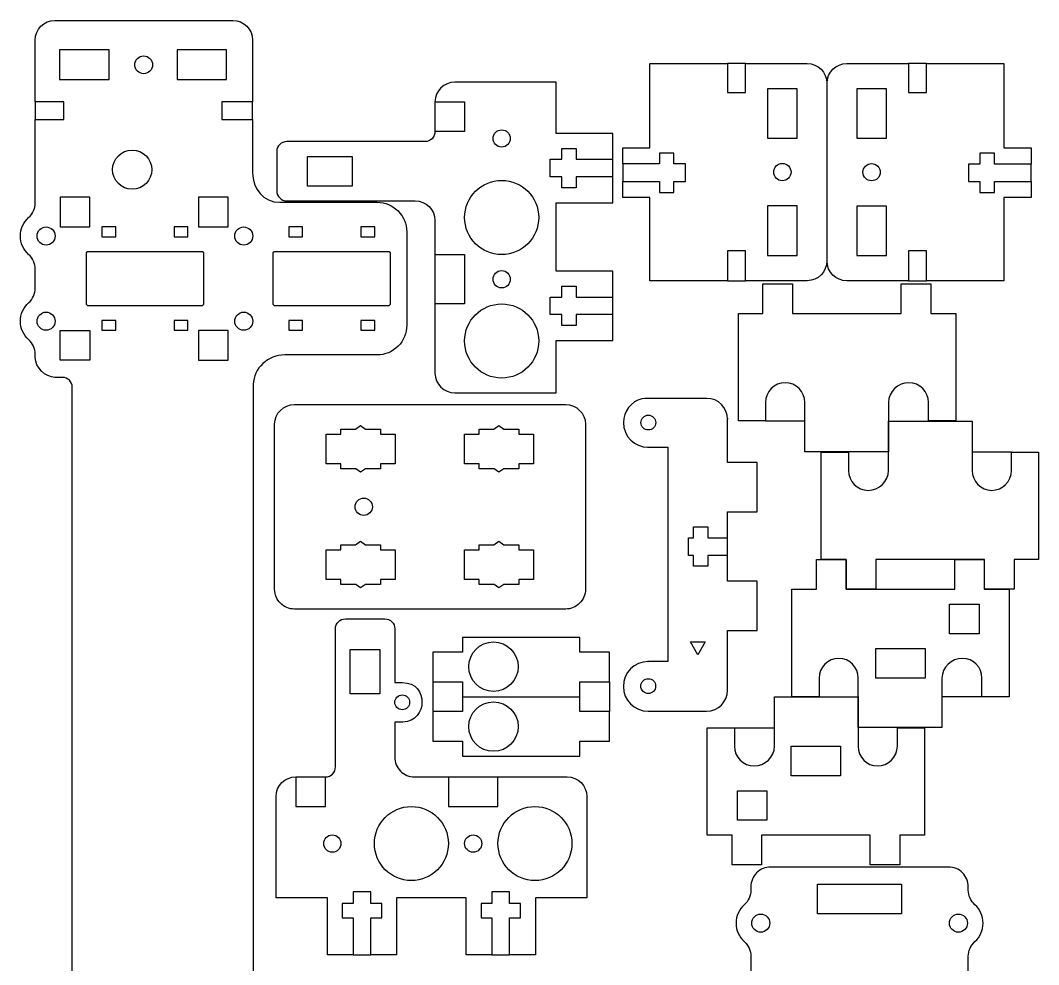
# Model space of a CAD drawing. Extents: x -208 to 424, y -67 to 313.
# Drawn here: x -208.4 to -2.4, y 111.2 to 302.4 of the extents above; entities that cross this region are included whole.
import ezdxf

# ---------------------------------------------------------------- set-up
doc = ezdxf.new("R2010")
doc.units = 0
doc.header["$MEASUREMENT"] = 0

msp = doc.modelspace()

# ---------------------------------------------------------------- linework, layer by layer
at = {"color": 7}
for p, q in [((-61.72, 293.65), (-65.32, 293.65)), ((-25.09, 293.64), (-28.69, 293.64)), ((-205.43, 285.88), (-205.43, 282.29)), ((-161.44, 282.29), (-161.44, 285.88)), ((-124.53, 285.86), (-124.53, 279.87)), ((-88.53, 270.68), (-88.53, 274.24)), ((-86.52, 273.3), (-86.52, 269.74)), ((-3.88, 269.73), (-3.88, 273.28)), ((-124.53, 254.96), (-124.53, 244.96)), ((-65.32, 249.66), (-61.72, 249.66)), ((-28.69, 249.64), (-25.09, 249.64)), ((-88.53, 242.81), (-88.53, 246.36)), ((-152.98, 224.59), (-98.08, 224.59)), ((-156.98, 187.18), (-156.98, 220.59)), ((-94.08, 220.59), (-94.08, 187.18)), ((-57.64, 221.27), (-49.7, 221.27)), ((-7.87, 214.97), (-15.8, 214.97)), ((-65.32, 194.06), (-65.32, 197.62)), ((-124.98, 168.43), (-124.98, 162.43)), ((-89.19, 168.43), (-89.19, 162.43)), ((-13.83, 165.44), (-21.93, 165.44)), ((-63.93, 159.16), (-55.83, 159.16)), ((-152.71, 149.21), (-146.71, 149.21)), ((-121.8, 149.21), (-111.8, 149.21)), ((-141.08, 113.21), (-137.52, 113.21)), ((-112.99, 113.21), (-109.44, 113.21))]:
    msp.add_line(p, q, dxfattribs=at)
at = {"color": 1}
for p, q in [((-146.57, 212.59), (-146.57, 218.59)), ((-146.57, 218.59), (-143.57, 218.59)), ((-143.57, 219.59), (-140.6, 219.59)), ((-143.57, 218.59), (-143.57, 219.59)), ((-140.6, 219.59), (-139.57, 220.34)), ((-139.57, 220.34), (-138.57, 219.59)), ((-138.57, 219.59), (-135.57, 219.59)), ((-135.57, 219.59), (-135.57, 218.59)), ((-135.57, 218.59), (-132.57, 218.59)), ((-132.57, 218.59), (-132.57, 212.59)), ((-118.57, 212.59), (-118.57, 218.59)), ((-118.57, 218.59), (-115.57, 218.59)), ((-115.57, 219.59), (-112.6, 219.59)), ((-115.57, 218.59), (-115.57, 219.59)), ((-112.6, 219.59), (-111.58, 220.34)), ((-111.58, 220.34), (-110.58, 219.59)), ((-110.58, 219.59), (-107.58, 219.59)), ((-107.58, 219.59), (-107.58, 218.59)), ((-107.58, 218.59), (-104.58, 218.59)), ((-104.58, 218.59), (-104.58, 212.59)), ((-143.57, 212.59), (-146.57, 212.59)), ((-143.57, 211.59), (-143.57, 212.59)), ((-132.57, 212.59), (-135.57, 212.59)), ((-135.57, 212.59), (-135.57, 211.59)), ((-115.57, 212.59), (-118.57, 212.59)), ((-115.57, 211.59), (-115.57, 212.59)), ((-104.58, 212.59), (-107.58, 212.59)), ((-107.58, 212.59), (-107.58, 211.59)), ((-140.57, 211.59), (-143.57, 211.59)), ((-139.57, 210.89), (-140.57, 211.59)), ((-138.57, 211.59), (-139.57, 210.89)), ((-135.57, 211.59), (-138.57, 211.59)), ((-112.57, 211.59), (-115.57, 211.59)), ((-111.58, 210.89), (-112.57, 211.59)), ((-110.58, 211.59), (-111.58, 210.89)), ((-107.58, 211.59), (-110.58, 211.59)), ((-143.57, 195.19), (-143.57, 196.19)), ((-143.57, 196.19), (-140.6, 196.19)), ((-140.6, 196.19), (-139.57, 196.94)), ((-139.57, 196.94), (-138.57, 196.19)), ((-138.57, 196.19), (-135.57, 196.19)), ((-135.57, 196.19), (-135.57, 195.19)), ((-115.57, 195.19), (-115.57, 196.19)), ((-115.57, 196.19), (-112.6, 196.19)), ((-112.6, 196.19), (-111.58, 196.94)), ((-111.58, 196.94), (-110.58, 196.19)), ((-110.58, 196.19), (-107.58, 196.19)), ((-107.58, 196.19), (-107.58, 195.19)), ((-146.57, 189.18), (-146.57, 195.19)), ((-146.57, 195.19), (-143.57, 195.19)), ((-135.57, 195.19), (-132.57, 195.19)), ((-132.57, 195.19), (-132.57, 189.18)), ((-118.57, 189.18), (-118.57, 195.19)), ((-118.57, 195.19), (-115.57, 195.19)), ((-107.58, 195.19), (-104.58, 195.19)), ((-104.58, 195.19), (-104.58, 189.18)), ((-143.57, 189.18), (-146.57, 189.18)), ((-143.57, 188.18), (-143.57, 189.18)), ((-140.57, 188.18), (-143.57, 188.18)), ((-139.57, 187.48), (-140.57, 188.18)), ((-138.57, 188.18), (-139.57, 187.48)), ((-135.57, 188.18), (-138.57, 188.18)), ((-132.57, 189.18), (-135.57, 189.18)), ((-135.57, 189.18), (-135.57, 188.18)), ((-115.57, 189.18), (-118.57, 189.18)), ((-115.57, 188.18), (-115.57, 189.18)), ((-112.57, 188.18), (-115.57, 188.18)), ((-111.58, 187.48), (-112.57, 188.18)), ((-110.58, 188.18), (-111.58, 187.48)), ((-107.58, 188.18), (-110.58, 188.18)), ((-104.58, 189.18), (-107.58, 189.18)), ((-107.58, 189.18), (-107.58, 188.18))]:
    msp.add_line(p, q, dxfattribs=at)
for points in [[(-200.48, 296.38), (-200.48, 290.38), (-190.48, 290.38), (-190.48, 296.38), (-200.48, 296.38)], [(-176.73, 296.38), (-176.73, 290.38), (-166.73, 290.38), (-166.73, 296.38), (-176.73, 296.38)], [(-51.23, 288.53), (-57.23, 288.53), (-57.23, 278.53), (-51.23, 278.53), (-51.23, 288.53)], [(-39.18, 288.52), (-39.18, 278.52), (-33.18, 278.52), (-33.18, 288.52), (-39.18, 288.52)], [(-150.32, 274.83), (-141.31, 274.83), (-141.31, 268.83), (-150.32, 268.83), (-150.32, 274.83)], [(-194.4, 260.59), (-194.4, 266.59), (-200.39, 266.59), (-200.39, 260.59), (-194.4, 260.59)], [(-166.4, 260.59), (-166.4, 266.59), (-172.4, 266.59), (-172.4, 260.59), (-166.4, 260.59)], [(-51.23, 264.8), (-57.23, 264.8), (-57.23, 254.8), (-51.23, 254.8), (-51.23, 264.8)], [(-39.18, 264.78), (-39.18, 254.78), (-33.18, 254.78), (-33.18, 264.78), (-39.18, 264.78)], [(-189.14, 258.54), (-189.14, 260.54), (-191.93, 260.54), (-191.93, 258.54), (-189.14, 258.54)], [(-174.53, 258.54), (-174.53, 260.54), (-177.32, 260.54), (-177.32, 258.54), (-174.53, 258.54)], [(-151.34, 258.54), (-151.34, 260.54), (-154.13, 260.54), (-154.13, 258.54), (-151.34, 258.54)], [(-136.73, 258.54), (-136.73, 260.54), (-139.52, 260.54), (-139.52, 258.54), (-136.73, 258.54)], [(-171.58, 244.64), (-171.33, 244.89), (-171.33, 255.29), (-171.58, 255.54), (-194.88, 255.54), (-195.13, 255.29), (-195.13, 244.89), (-194.88, 244.64), (-171.58, 244.64)], [(-133.53, 244.89), (-133.53, 255.29), (-133.78, 255.54), (-157.08, 255.54), (-157.33, 255.29), (-157.33, 244.89), (-157.08, 244.64), (-133.78, 244.64), (-133.53, 244.89)], [(-189.14, 239.64), (-189.14, 241.64), (-191.93, 241.64), (-191.93, 239.64), (-189.14, 239.64)], [(-174.53, 239.64), (-174.53, 241.64), (-177.32, 241.64), (-177.32, 239.64), (-174.53, 239.64)], [(-151.34, 239.64), (-151.34, 241.64), (-154.13, 241.64), (-154.13, 239.64), (-151.34, 239.64)], [(-136.73, 239.64), (-136.73, 241.64), (-139.52, 241.64), (-139.52, 239.64), (-136.73, 239.64)], [(-194.4, 233.59), (-200.39, 233.59), (-200.39, 239.59), (-194.4, 239.59), (-194.4, 233.59)], [(-166.41, 233.59), (-166.41, 239.59), (-172.41, 239.59), (-172.41, 233.59), (-166.41, 233.59)], [(-14.42, 184.19), (-14.42, 178.19), (-20.42, 178.19), (-20.42, 184.19), (-14.42, 184.19)], [(-69.84, 176.52), (-71.34, 173.92), (-72.84, 176.52), (-69.84, 176.52)], [(-25.3, 175.19), (-25.3, 169.19), (-35.3, 169.19), (-35.3, 175.19), (-25.3, 175.19)], [(-141.67, 174.99), (-135.67, 174.99), (-135.67, 165.99), (-141.67, 165.99), (-141.67, 174.99)], [(-52.46, 149.41), (-52.46, 155.41), (-42.46, 155.41), (-42.46, 149.41), (-52.46, 149.41)], [(-63.34, 140.41), (-63.34, 146.41), (-57.34, 146.41), (-57.34, 140.41), (-63.34, 140.41)], [(-47.1, 127.46), (-30.1, 127.46), (-30.1, 121.46), (-47.1, 121.46), (-47.1, 127.46)]]:
    msp.add_lwpolyline(points, dxfattribs=at)
at = {"color": 7}
for points in [[(-124.98, 168.43), (-118.98, 168.43), (-118.98, 165.43), (-95.19, 165.43), (-95.19, 168.43), (-89.19, 168.43), (-89.19, 174.43), (-95.19, 174.43), (-95.19, 177.43), (-118.98, 177.43), (-118.98, 174.43), (-124.98, 174.43), (-124.98, 168.43)], [(-118.98, 165.43), (-118.98, 162.43), (-124.98, 162.43), (-124.98, 156.43)], [(-124.98, 156.43), (-118.98, 156.43), (-118.98, 153.43), (-95.19, 153.43), (-95.19, 156.43), (-89.19, 156.43), (-89.19, 162.43), (-95.19, 162.43), (-95.19, 165.43)]]:
    msp.add_lwpolyline(points, dxfattribs=at)
at = {"color": 1}
for centre, radius in [((-183.48, 293.38), 1.8), ((-111.03, 278.46), 1.75), ((-185.8, 272.15), 3.97), ((-54.23, 271.66), 1.75), ((-36.18, 271.64), 1.75), ((-111.03, 262.46), 7.5), ((-203.23, 258.71), 1.83), ((-163.23, 258.71), 1.83), ((-111.03, 249.96), 1.75), ((-203.23, 241.47), 1.83), ((-163.23, 241.47), 1.83), ((-111.03, 237.46), 7.5), ((-81.36, 220.94), 1.5), ((-112.69, 171.52), 5), ((-81.37, 167.58), 1.5), ((-131.16, 164.3), 1.5), ((-112.69, 159.39), 5), ((-129.3, 135.71), 7.49), ((-104.3, 135.71), 7.49), ((-145.3, 135.71), 1.75), ((-116.8, 135.71), 1.75), ((-58.6, 119.59), 1.83), ((-18.6, 119.59), 1.83)]:
    msp.add_circle(centre, radius, dxfattribs=at)
at = {"color": 7}
for points, knots in [([(-161.29, 228.64), (-161.29, 231.95), (-158.25, 234.64), (-154.94, 234.64), (-154.94, 234.64), (-136.24, 234.64), (-136.24, 234.64), (-134.64, 234.64), (-133.12, 235.27), (-131.99, 236.4), (-130.87, 237.52), (-130.24, 239.05), (-130.24, 240.64), (-130.24, 240.64), (-130.24, 259.54), (-130.24, 259.54), (-130.24, 262.85), (-132.92, 265.54), (-136.24, 265.54), (-136.24, 265.54), (-155.94, 265.54), (-155.94, 265.54), (-159.25, 265.54), (-161.44, 268.22), (-161.44, 271.54), (-161.44, 271.54), (-161.44, 282.29), (-161.44, 282.29), (-161.44, 282.29), (-167.67, 282.29), (-167.67, 282.29), (-167.67, 282.29), (-167.67, 285.88), (-167.67, 285.88), (-167.67, 285.88), (-161.44, 285.88), (-161.44, 285.88), (-161.44, 285.88), (-161.44, 298.38), (-161.44, 298.38), (-161.44, 300.59), (-163.23, 302.38), (-165.44, 302.38), (-165.44, 302.38), (-201.43, 302.38), (-201.43, 302.38), (-203.64, 302.38), (-205.43, 300.59), (-205.43, 298.38), (-205.43, 298.38), (-205.43, 285.88), (-205.43, 285.88), (-205.43, 285.88), (-199.65, 285.88), (-199.65, 285.88), (-199.65, 285.88), (-199.65, 282.29), (-199.65, 282.29), (-199.65, 282.29), (-205.43, 282.29), (-205.43, 282.29), (-205.43, 282.29), (-205.43, 265.42), (-205.43, 265.42), (-205.43, 264.28), (-205.92, 263.2), (-206.77, 262.44), (-207.83, 261.49), (-208.43, 260.14), (-208.43, 258.71), (-208.43, 257.29), (-207.83, 255.94), (-206.77, 254.99), (-205.92, 254.23), (-205.43, 253.14), (-205.43, 252.01), (-205.43, 252.01), (-205.43, 248.17), (-205.43, 248.17), (-205.43, 247.03), (-205.92, 245.95), (-206.77, 245.19), (-207.83, 244.24), (-208.43, 242.89), (-208.43, 241.47), (-208.43, 240.04), (-207.83, 238.69), (-206.77, 237.74), (-205.92, 236.98), (-205.43, 235.9), (-205.43, 234.76), (-205.43, 234.76), (-205.43, 234.09), (-205.43, 234.09), (-205.43, 232.14), (-203.31, 230.09), (-201.43, 230.09), (-201.43, 230.09), (-199.93, 230.09), (-199.93, 230.09), (-198.83, 230.09), (-197.93, 229.2), (-197.93, 228.09), (-197.93, 228.09), (-197.93, 49.09), (-197.93, 49.09), (-197.93, 47.99), (-198.33, 47.09), (-199.43, 47.09), (-199.43, 47.09), (-201.43, 47.09), (-201.43, 47.09), (-201.96, 47.09), (-201.49, 47.08), (-201.87, 47.08), (-203.92, 47.08), (-205.43, 45.07), (-205.43, 43.09), (-205.43, 43.09), (-205.43, 42.42), (-205.43, 42.42), (-205.43, 41.28), (-205.92, 40.2), (-206.77, 39.44), (-207.83, 38.49), (-208.43, 37.14), (-208.43, 35.71), (-208.43, 34.29), (-207.83, 32.94), (-206.77, 31.99), (-205.92, 31.23), (-205.43, 30.14), (-205.43, 29), (-205.43, 29), (-205.43, 25.17), (-205.43, 25.17), (-205.43, 24.03), (-205.92, 22.95), (-206.77, 22.19), (-207.83, 21.24), (-208.43, 19.89), (-208.43, 18.46), (-208.43, 17.04), (-207.83, 15.68), (-206.77, 14.74), (-205.92, 13.98), (-205.43, 12.89), (-205.43, 11.75), (-205.43, 11.75), (-205.43, -5.11), (-205.43, -5.11), (-205.43, -5.11), (-198.84, -5.11), (-198.84, -5.11), (-198.84, -5.11), (-198.84, -8.71), (-198.84, -8.71), (-198.84, -8.71), (-205.43, -8.71), (-205.43, -8.71), (-205.43, -8.71), (-205.43, -13.21), (-205.43, -13.21), (-205.43, -13.21), (-199.43, -13.21), (-199.43, -13.21), (-199.43, -13.21), (-199.43, -19.21), (-199.43, -19.21), (-199.43, -19.21), (-189.43, -19.21), (-189.43, -19.21), (-189.43, -19.21), (-189.43, -13.21), (-189.43, -13.21), (-189.43, -13.21), (-185.21, -13.21), (-185.21, -13.21), (-185.21, -13.21), (-185.21, -3.08), (-185.21, -3.08), (-185.21, -3.08), (-187.44, -3.08), (-187.44, -3.08), (-187.44, -3.08), (-187.44, -0.16), (-187.44, -0.16), (-187.44, -0.16), (-185.21, -0.16), (-185.21, -0.16), (-185.21, -0.16), (-185.21, 0.84), (-185.21, 0.84), (-185.21, 0.84), (-181.66, 0.84), (-181.66, 0.84), (-181.66, 0.84), (-181.66, -0.16), (-181.66, -0.16), (-181.66, -0.16), (-179.43, -0.16), (-179.43, -0.16), (-179.43, -0.16), (-179.43, -3.08), (-179.43, -3.08), (-179.43, -3.08), (-181.66, -3.08), (-181.66, -3.08), (-181.66, -3.08), (-181.66, -13.21), (-181.66, -13.21), (-181.66, -13.21), (-177.44, -13.21), (-177.44, -13.21), (-177.44, -13.21), (-177.44, -19.21), (-177.44, -19.21), (-177.44, -19.21), (-167.44, -19.21), (-167.44, -19.21), (-167.44, -19.21), (-167.44, -13.21), (-167.44, -13.21), (-167.44, -13.21), (-161.44, -13.21), (-161.44, -13.21), (-161.44, -13.21), (-161.44, -8.71), (-161.44, -8.71), (-161.44, -8.71), (-167.29, -8.71), (-167.29, -8.71), (-167.29, -8.71), (-167.29, -5.11), (-167.29, -5.11), (-167.29, -5.11), (-161.44, -5.11), (-161.44, -5.11), (-161.44, -5.11), (-161.44, 5.64), (-161.44, 5.64), (-161.44, 8.95), (-159.25, 11.64), (-155.94, 11.64), (-155.94, 11.64), (-136.24, 11.64), (-136.24, 11.64), (-132.92, 11.64), (-130.24, 14.32), (-130.24, 17.64), (-130.24, 17.64), (-130.24, 36.54), (-130.24, 36.54), (-130.24, 39.85), (-132.92, 42.54), (-136.24, 42.54), (-136.24, 42.54), (-154.94, 42.54), (-154.94, 42.54), (-158.25, 42.54), (-161.29, 45.23), (-161.29, 48.54), (-161.29, 48.54), (-161.29, 48.24), (-161.29, 48.24), (-161.29, 48.24), (-161.29, 228.64), (-161.29, 228.64)], [0, 0, 0, 0, 1, 1, 1, 2, 2, 2, 3, 3, 3, 4, 4, 4, 5, 5, 5, 6, 6, 6, 7, 7, 7, 8, 8, 8, 9, 9, 9, 10, 10, 10, 11, 11, 11, 12, 12, 12, 13, 13, 13, 14, 14, 14, 15, 15, 15, 16, 16, 16, 17, 17, 17, 18, 18, 18, 19, 19, 19, 20, 20, 20, 21, 21, 21, 22, 22, 22, 23, 23, 23, 24, 24, 24, 25, 25, 25, 26, 26, 26, 27, 27, 27, 28, 28, 28, 29, 29, 29, 30, 30, 30, 31, 31, 31, 32, 32, 32, 33, 33, 33, 34, 34, 34, 35, 35, 35, 36, 36, 36, 37, 37, 37, 38, 38, 38, 39, 39, 39, 40, 40, 40, 41, 41, 41, 42, 42, 42, 43, 43, 43, 44, 44, 44, 45, 45, 45, 46, 46, 46, 47, 47, 47, 48, 48, 48, 49, 49, 49, 50, 50, 50, 51, 51, 51, 52, 52, 52, 53, 53, 53, 54, 54, 54, 55, 55, 55, 56, 56, 56, 57, 57, 57, 58, 58, 58, 59, 59, 59, 60, 60, 60, 61, 61, 61, 62, 62, 62, 63, 63, 63, 64, 64, 64, 65, 65, 65, 66, 66, 66, 67, 67, 67, 68, 68, 68, 69, 69, 69, 70, 70, 70, 71, 71, 71, 72, 72, 72, 73, 73, 73, 74, 74, 74, 75, 75, 75, 76, 76, 76, 77, 77, 77, 78, 78, 78, 79, 79, 79, 80, 80, 80, 81, 81, 81, 82, 82, 82, 83, 83, 83, 84, 84, 84, 85, 85, 85, 86, 86, 86, 87, 87, 87, 88, 88, 88, 89, 89, 89, 89]), ([(-81.02, 293.65), (-81.02, 293.65), (-81.02, 276.57), (-81.02, 276.57), (-81.02, 276.57), (-86.52, 276.57), (-86.52, 276.57), (-86.52, 276.57), (-86.52, 273.3), (-86.52, 273.3), (-86.52, 273.3), (-79.08, 273.3), (-79.08, 273.3), (-79.08, 273.3), (-79.08, 275.52), (-79.08, 275.52), (-79.08, 275.52), (-76.16, 275.52), (-76.16, 275.52), (-76.16, 275.52), (-76.16, 273.3), (-76.16, 273.3), (-76.16, 273.3), (-73.81, 273.3), (-73.81, 273.3), (-73.81, 273.3), (-73.81, 269.74), (-73.81, 269.74), (-73.81, 269.74), (-76.16, 269.74), (-76.16, 269.74), (-76.16, 269.74), (-76.16, 267.52), (-76.16, 267.52), (-76.16, 267.52), (-79.08, 267.52), (-79.08, 267.52), (-79.08, 267.52), (-79.08, 269.74), (-79.08, 269.74), (-79.08, 269.74), (-86.52, 269.74), (-86.52, 269.74), (-86.52, 269.74), (-86.52, 266.52), (-86.52, 266.52), (-86.52, 266.52), (-81.02, 266.52), (-81.02, 266.52), (-81.02, 266.52), (-81.02, 249.66), (-81.02, 249.66), (-81.02, 249.66), (-65.32, 249.66), (-65.32, 249.66), (-65.32, 249.66), (-65.32, 255.71), (-65.32, 255.71), (-65.32, 255.71), (-61.72, 255.71), (-61.72, 255.71), (-61.72, 255.71), (-61.72, 249.66), (-61.72, 249.66), (-61.72, 249.66), (-49.23, 249.66), (-49.23, 249.66), (-47.02, 249.66), (-45.23, 251.46), (-45.23, 253.66), (-45.23, 253.66), (-45.23, 289.65), (-45.23, 289.65), (-45.23, 291.86), (-47.02, 293.65), (-49.23, 293.65), (-49.23, 293.65), (-61.72, 293.65), (-61.72, 293.65), (-61.72, 293.65), (-61.72, 287.8), (-61.72, 287.8), (-61.72, 287.8), (-65.32, 287.8), (-65.32, 287.8), (-65.32, 287.8), (-65.32, 293.65), (-65.32, 293.65), (-65.32, 293.65), (-81.02, 293.65), (-81.02, 293.65)], [0, 0, 0, 0, 1, 1, 1, 2, 2, 2, 3, 3, 3, 4, 4, 4, 5, 5, 5, 6, 6, 6, 7, 7, 7, 8, 8, 8, 9, 9, 9, 10, 10, 10, 11, 11, 11, 12, 12, 12, 13, 13, 13, 14, 14, 14, 15, 15, 15, 16, 16, 16, 17, 17, 17, 18, 18, 18, 19, 19, 19, 20, 20, 20, 21, 21, 21, 22, 22, 22, 23, 23, 23, 24, 24, 24, 25, 25, 25, 26, 26, 26, 27, 27, 27, 28, 28, 28, 29, 29, 29, 30, 30, 30, 30]), ([(-9.39, 249.64), (-9.39, 249.64), (-9.39, 266.5), (-9.39, 266.5), (-9.39, 266.5), (-3.88, 266.5), (-3.88, 266.5), (-3.88, 266.5), (-3.88, 269.73), (-3.88, 269.73), (-3.88, 269.73), (-11.32, 269.73), (-11.32, 269.73), (-11.32, 269.73), (-11.32, 267.5), (-11.32, 267.5), (-11.32, 267.5), (-14.24, 267.5), (-14.24, 267.5), (-14.24, 267.5), (-14.24, 269.73), (-14.24, 269.73), (-14.24, 269.73), (-16.59, 269.73), (-16.59, 269.73), (-16.59, 269.73), (-16.59, 273.28), (-16.59, 273.28), (-16.59, 273.28), (-14.24, 273.28), (-14.24, 273.28), (-14.24, 273.28), (-14.24, 275.5), (-14.24, 275.5), (-14.24, 275.5), (-11.32, 275.5), (-11.32, 275.5), (-11.32, 275.5), (-11.32, 273.28), (-11.32, 273.28), (-11.32, 273.28), (-3.88, 273.28), (-3.88, 273.28), (-3.88, 273.28), (-3.88, 276.55), (-3.88, 276.55), (-3.88, 276.55), (-9.39, 276.55), (-9.39, 276.55), (-9.39, 276.55), (-9.39, 293.64), (-9.39, 293.64), (-9.39, 293.64), (-25.09, 293.64), (-25.09, 293.64), (-25.09, 293.64), (-25.09, 287.78), (-25.09, 287.78), (-25.09, 287.78), (-28.69, 287.78), (-28.69, 287.78), (-28.69, 287.78), (-28.69, 293.64), (-28.69, 293.64), (-28.69, 293.64), (-41.18, 293.64), (-41.18, 293.64), (-43.39, 293.64), (-45.18, 291.85), (-45.18, 289.64), (-45.18, 289.64), (-45.18, 253.64), (-45.18, 253.64), (-45.18, 251.43), (-43.39, 249.64), (-41.18, 249.64), (-41.18, 249.64), (-28.69, 249.64), (-28.69, 249.64), (-28.69, 249.64), (-28.69, 255.69), (-28.69, 255.69), (-28.69, 255.69), (-25.09, 255.69), (-25.09, 255.69), (-25.09, 255.69), (-25.09, 249.64), (-25.09, 249.64), (-25.09, 249.64), (-9.39, 249.64), (-9.39, 249.64), (-9.39, 249.64), (-9.39, 249.64), (-9.39, 249.64)], [0, 0, 0, 0, 1, 1, 1, 2, 2, 2, 3, 3, 3, 4, 4, 4, 5, 5, 5, 6, 6, 6, 7, 7, 7, 8, 8, 8, 9, 9, 9, 10, 10, 10, 11, 11, 11, 12, 12, 12, 13, 13, 13, 14, 14, 14, 15, 15, 15, 16, 16, 16, 17, 17, 17, 18, 18, 18, 19, 19, 19, 20, 20, 20, 21, 21, 21, 22, 22, 22, 23, 23, 23, 24, 24, 24, 25, 25, 25, 26, 26, 26, 27, 27, 27, 28, 28, 28, 29, 29, 29, 30, 30, 30, 31, 31, 31, 31]), ([(-100.03, 289.86), (-100.03, 289.86), (-100.03, 279.46), (-100.03, 279.46), (-100.03, 279.46), (-88.53, 279.46), (-88.53, 279.46), (-88.53, 279.46), (-88.53, 274.24), (-88.53, 274.24), (-88.53, 274.24), (-95.97, 274.24), (-95.97, 274.24), (-95.97, 274.24), (-95.97, 276.46), (-95.97, 276.46), (-95.97, 276.46), (-98.89, 276.46), (-98.89, 276.46), (-98.89, 276.46), (-98.89, 274.24), (-98.89, 274.24), (-98.89, 274.24), (-101.24, 274.24), (-101.24, 274.24), (-101.24, 274.24), (-101.24, 270.68), (-101.24, 270.68), (-101.24, 270.68), (-98.89, 270.68), (-98.89, 270.68), (-98.89, 270.68), (-98.89, 268.46), (-98.89, 268.46), (-98.89, 268.46), (-95.97, 268.46), (-95.97, 268.46), (-95.97, 268.46), (-95.97, 270.68), (-95.97, 270.68), (-95.97, 270.68), (-88.53, 270.68), (-88.53, 270.68), (-88.53, 270.68), (-88.53, 265.46), (-88.53, 265.46), (-88.53, 265.46), (-100.03, 265.46), (-100.03, 265.46), (-100.03, 265.46), (-100.03, 251.59), (-100.03, 251.59), (-100.03, 251.59), (-88.53, 251.59), (-88.53, 251.59), (-88.53, 251.59), (-88.53, 246.36), (-88.53, 246.36), (-88.53, 246.36), (-95.97, 246.36), (-95.97, 246.36), (-95.97, 246.36), (-95.97, 248.59), (-95.97, 248.59), (-95.97, 248.59), (-98.89, 248.59), (-98.89, 248.59), (-98.89, 248.59), (-98.89, 246.36), (-98.89, 246.36), (-98.89, 246.36), (-101.24, 246.36), (-101.24, 246.36), (-101.24, 246.36), (-101.24, 242.81), (-101.24, 242.81), (-101.24, 242.81), (-98.89, 242.81), (-98.89, 242.81), (-98.89, 242.81), (-98.89, 240.59), (-98.89, 240.59), (-98.89, 240.59), (-95.97, 240.59), (-95.97, 240.59), (-95.97, 240.59), (-95.97, 242.81), (-95.97, 242.81), (-95.97, 242.81), (-88.53, 242.81), (-88.53, 242.81), (-88.53, 242.81), (-88.53, 237.59), (-88.53, 237.59), (-88.53, 237.59), (-100.03, 237.59), (-100.03, 237.59), (-100.03, 237.59), (-100.03, 226.96), (-100.03, 226.96), (-100.03, 226.96), (-120.53, 226.96), (-120.53, 226.96), (-122.74, 226.96), (-124.53, 228.75), (-124.53, 230.96), (-124.53, 230.96), (-124.53, 244.96), (-124.53, 244.96), (-124.53, 244.96), (-118.53, 244.96), (-118.53, 244.96), (-118.53, 244.96), (-118.53, 254.96), (-118.53, 254.96), (-118.53, 254.96), (-124.53, 254.96), (-124.53, 254.96), (-124.53, 254.96), (-124.53, 261.83), (-124.53, 261.83), (-124.53, 264.04), (-126.32, 265.83), (-128.53, 265.83), (-128.53, 265.83), (-154.54, 265.83), (-154.54, 265.83), (-155.64, 265.83), (-156.54, 266.72), (-156.54, 267.83), (-156.54, 267.83), (-156.54, 275.83), (-156.54, 275.83), (-156.54, 276.93), (-155.64, 277.83), (-154.54, 277.83), (-154.54, 277.83), (-126.53, 277.83), (-126.53, 277.83), (-126, 277.83), (-125.49, 278.04), (-125.12, 278.41), (-124.74, 278.79), (-124.53, 279.3), (-124.53, 279.83), (-124.53, 279.83), (-124.53, 279.87), (-124.53, 279.87), (-124.53, 279.87), (-118.53, 279.87), (-118.53, 279.87), (-118.53, 279.87), (-118.53, 285.86), (-118.53, 285.86), (-118.53, 285.86), (-124.53, 285.86), (-124.53, 285.86), (-124.53, 288.07), (-122.74, 289.86), (-120.53, 289.86), (-120.53, 289.86), (-100.03, 289.86), (-100.03, 289.86)], [0, 0, 0, 0, 1, 1, 1, 2, 2, 2, 3, 3, 3, 4, 4, 4, 5, 5, 5, 6, 6, 6, 7, 7, 7, 8, 8, 8, 9, 9, 9, 10, 10, 10, 11, 11, 11, 12, 12, 12, 13, 13, 13, 14, 14, 14, 15, 15, 15, 16, 16, 16, 17, 17, 17, 18, 18, 18, 19, 19, 19, 20, 20, 20, 21, 21, 21, 22, 22, 22, 23, 23, 23, 24, 24, 24, 25, 25, 25, 26, 26, 26, 27, 27, 27, 28, 28, 28, 29, 29, 29, 30, 30, 30, 31, 31, 31, 32, 32, 32, 33, 33, 33, 34, 34, 34, 35, 35, 35, 36, 36, 36, 37, 37, 37, 38, 38, 38, 39, 39, 39, 40, 40, 40, 41, 41, 41, 42, 42, 42, 43, 43, 43, 44, 44, 44, 45, 45, 45, 46, 46, 46, 47, 47, 47, 48, 48, 48, 49, 49, 49, 50, 50, 50, 51, 51, 51, 52, 52, 52, 53, 53, 53, 54, 54, 54, 54]), ([(-19.14, 243.02), (-19.14, 243.02), (-24.19, 243.02), (-24.19, 243.02), (-24.19, 243.02), (-24.19, 249.02), (-24.19, 249.02), (-24.19, 249.02), (-30.18, 249.02), (-30.18, 249.02), (-30.18, 249.02), (-30.18, 243.02), (-30.18, 243.02), (-30.18, 243.02), (-52.16, 243.02), (-52.16, 243.02), (-52.16, 243.02), (-52.16, 249.02), (-52.16, 249.02), (-52.16, 249.02), (-58.16, 249.02), (-58.16, 249.02), (-58.16, 249.02), (-58.16, 243.02), (-58.16, 243.02), (-58.16, 243.02), (-63.13, 243.02), (-63.13, 243.02), (-63.13, 243.02), (-63.13, 221.27), (-63.13, 221.27), (-63.13, 221.27), (-57.64, 221.27), (-57.64, 221.27), (-57.64, 221.27), (-57.64, 225.02), (-57.64, 225.02), (-57.64, 227.23), (-55.84, 229.02), (-53.64, 229.02), (-51.43, 229.02), (-49.7, 227.23), (-49.7, 225.02), (-49.7, 225.02), (-49.7, 215.02), (-49.7, 215.02), (-49.7, 215.02), (-32.76, 215.02), (-32.76, 215.02), (-32.76, 215.02), (-32.76, 225.02), (-32.76, 225.02), (-32.76, 227.23), (-30.85, 229.02), (-28.64, 229.02), (-26.43, 229.02), (-24.66, 227.23), (-24.66, 225.02), (-24.66, 225.02), (-24.66, 221.27), (-24.66, 221.27), (-24.66, 221.27), (-19.14, 221.27), (-19.14, 221.27), (-19.14, 221.27), (-19.14, 243.02), (-19.14, 243.02)], [0, 0, 0, 0, 1, 1, 1, 2, 2, 2, 3, 3, 3, 4, 4, 4, 5, 5, 5, 6, 6, 6, 7, 7, 7, 8, 8, 8, 9, 9, 9, 10, 10, 10, 11, 11, 11, 12, 12, 12, 13, 13, 13, 14, 14, 14, 15, 15, 15, 16, 16, 16, 17, 17, 17, 18, 18, 18, 19, 19, 19, 20, 20, 20, 21, 21, 21, 22, 22, 22, 22]), ([(-81.49, 215.95), (-81.49, 215.95), (-77.42, 215.95), (-77.42, 215.95), (-77.42, 215.95), (-77.39, 215.95), (-77.39, 215.95), (-77.39, 215.95), (-77.39, 172.56), (-77.39, 172.56), (-77.39, 172.56), (-81.46, 172.56), (-81.46, 172.56), (-81.46, 172.56), (-81.41, 172.56), (-81.41, 172.56), (-84.17, 172.56), (-86.41, 170.31), (-86.41, 167.53), (-86.41, 164.75), (-84.17, 162.5), (-81.41, 162.5), (-81.41, 162.5), (-81.08, 162.51), (-81.08, 162.51), (-81.08, 162.51), (-69.55, 162.51), (-69.55, 162.51), (-67.21, 162.51), (-65.32, 164.4), (-65.32, 166.74), (-65.32, 166.74), (-65.32, 166.74), (-65.32, 166.74), (-65.32, 166.74), (-65.32, 178.84), (-65.32, 178.84), (-65.32, 178.84), (-59.32, 178.84), (-59.32, 178.84), (-59.32, 178.84), (-59.32, 188.84), (-59.32, 188.84), (-59.32, 188.84), (-65.32, 188.84), (-65.32, 188.84), (-65.32, 188.84), (-65.32, 194.06), (-65.32, 194.06), (-65.32, 194.06), (-69.32, 194.06), (-69.32, 194.06), (-69.32, 194.06), (-69.32, 191.84), (-69.32, 191.84), (-69.32, 191.84), (-72.24, 191.84), (-72.24, 191.84), (-72.24, 191.84), (-72.24, 194.06), (-72.24, 194.06), (-72.24, 194.06), (-73.24, 194.06), (-73.24, 194.06), (-73.24, 194.06), (-73.24, 197.62), (-73.24, 197.62), (-73.24, 197.62), (-72.24, 197.62), (-72.24, 197.62), (-72.24, 197.62), (-72.24, 199.84), (-72.24, 199.84), (-72.24, 199.84), (-69.32, 199.84), (-69.32, 199.84), (-69.32, 199.84), (-69.32, 197.62), (-69.32, 197.62), (-69.32, 197.62), (-65.32, 197.62), (-65.32, 197.62), (-65.32, 197.62), (-65.32, 202.84), (-65.32, 202.84), (-65.32, 202.84), (-59.32, 202.84), (-59.32, 202.84), (-59.32, 202.84), (-59.32, 212.84), (-59.32, 212.84), (-59.32, 212.84), (-65.32, 212.84), (-65.32, 212.84), (-65.32, 212.84), (-65.32, 221.81), (-65.32, 221.81), (-65.32, 221.81), (-65.32, 221.62), (-65.32, 221.62), (-65.32, 223.95), (-67.21, 225.85), (-69.55, 225.85), (-69.55, 225.85), (-82.08, 225.85), (-82.08, 225.85), (-82.08, 225.85), (-82.67, 225.78), (-82.67, 225.78), (-84.81, 225.21), (-86.39, 223.26), (-86.39, 220.94), (-86.39, 218.18), (-84.15, 215.95), (-81.39, 215.95)], [0, 0, 0, 0, 1, 1, 1, 2, 2, 2, 3, 3, 3, 4, 4, 4, 5, 5, 5, 6, 6, 6, 7, 7, 7, 8, 8, 8, 9, 9, 9, 10, 10, 10, 11, 11, 11, 12, 12, 12, 13, 13, 13, 14, 14, 14, 15, 15, 15, 16, 16, 16, 17, 17, 17, 18, 18, 18, 19, 19, 19, 20, 20, 20, 21, 21, 21, 22, 22, 22, 23, 23, 23, 24, 24, 24, 25, 25, 25, 26, 26, 26, 27, 27, 27, 28, 28, 28, 29, 29, 29, 30, 30, 30, 31, 31, 31, 32, 32, 32, 33, 33, 33, 34, 34, 34, 35, 35, 35, 36, 36, 36, 37, 37, 37, 38, 38, 38, 38]), ([(-46.36, 214.97), (-46.36, 214.97), (-46.36, 193.22), (-46.36, 193.22), (-46.36, 193.22), (-41.31, 193.22), (-41.31, 193.22), (-41.31, 193.22), (-41.31, 187.22), (-41.31, 187.22), (-41.31, 187.22), (-35.32, 187.22), (-35.32, 187.22), (-35.32, 187.22), (-35.32, 193.22), (-35.32, 193.22), (-35.32, 193.22), (-13.34, 193.22), (-13.34, 193.22), (-13.34, 193.22), (-13.34, 187.22), (-13.34, 187.22), (-13.34, 187.22), (-7.34, 187.22), (-7.34, 187.22), (-7.34, 187.22), (-7.34, 193.22), (-7.34, 193.22), (-7.34, 193.22), (-2.37, 193.22), (-2.37, 193.22), (-2.37, 193.22), (-2.37, 214.97), (-2.37, 214.97), (-2.37, 214.97), (-7.87, 214.97), (-7.87, 214.97), (-7.87, 214.97), (-7.87, 211.22), (-7.87, 211.22), (-7.87, 209.01), (-9.66, 207.22), (-11.87, 207.22), (-14.08, 207.22), (-15.8, 209.01), (-15.8, 211.22), (-15.8, 211.22), (-15.8, 221.22), (-15.8, 221.22), (-15.8, 221.22), (-32.74, 221.22), (-32.74, 221.22), (-32.74, 221.22), (-32.74, 211.22), (-32.74, 211.22), (-32.74, 209.01), (-34.65, 207.22), (-36.86, 207.22), (-39.07, 207.22), (-40.84, 209.01), (-40.84, 211.22), (-40.84, 211.22), (-40.84, 214.97), (-40.84, 214.97), (-40.84, 214.97), (-46.36, 214.97), (-46.36, 214.97)], [0, 0, 0, 0, 1, 1, 1, 2, 2, 2, 3, 3, 3, 4, 4, 4, 5, 5, 5, 6, 6, 6, 7, 7, 7, 8, 8, 8, 9, 9, 9, 10, 10, 10, 11, 11, 11, 12, 12, 12, 13, 13, 13, 14, 14, 14, 15, 15, 15, 16, 16, 16, 17, 17, 17, 18, 18, 18, 19, 19, 19, 20, 20, 20, 21, 21, 21, 22, 22, 22, 22]), ([(-52.3, 187.19), (-52.3, 187.19), (-52.3, 165.44), (-52.3, 165.44), (-52.3, 165.44), (-46.8, 165.44), (-46.8, 165.44), (-46.8, 165.44), (-46.8, 169.19), (-46.8, 169.19), (-46.8, 171.4), (-45.01, 173.19), (-42.8, 173.19), (-40.59, 173.19), (-38.87, 171.4), (-38.87, 169.19), (-38.87, 169.19), (-38.87, 159.19), (-38.87, 159.19), (-38.87, 159.19), (-21.93, 159.19), (-21.93, 159.19), (-21.93, 159.19), (-21.93, 169.19), (-21.93, 169.19), (-21.93, 171.4), (-20.01, 173.19), (-17.8, 173.19), (-15.59, 173.19), (-13.83, 171.4), (-13.83, 169.19), (-13.83, 169.19), (-13.83, 165.44), (-13.83, 165.44), (-13.83, 165.44), (-8.3, 165.44), (-8.3, 165.44), (-8.3, 165.44), (-8.3, 187.19), (-8.3, 187.19), (-8.3, 187.19), (-13.36, 187.19), (-13.36, 187.19), (-13.36, 187.19), (-13.36, 193.19), (-13.36, 193.19), (-13.36, 193.19), (-19.34, 193.19), (-19.34, 193.19), (-19.34, 193.19), (-19.34, 187.19), (-19.34, 187.19), (-19.34, 187.19), (-41.33, 187.19), (-41.33, 187.19), (-41.33, 187.19), (-41.33, 193.19), (-41.33, 193.19), (-41.33, 193.19), (-47.33, 193.19), (-47.33, 193.19), (-47.33, 193.19), (-47.33, 187.19), (-47.33, 187.19), (-47.33, 187.19), (-52.3, 187.19), (-52.3, 187.19)], [0, 0, 0, 0, 1, 1, 1, 2, 2, 2, 3, 3, 3, 4, 4, 4, 5, 5, 5, 6, 6, 6, 7, 7, 7, 8, 8, 8, 9, 9, 9, 10, 10, 10, 11, 11, 11, 12, 12, 12, 13, 13, 13, 14, 14, 14, 15, 15, 15, 16, 16, 16, 17, 17, 17, 18, 18, 18, 19, 19, 19, 20, 20, 20, 21, 21, 21, 22, 22, 22, 22]), ([(-95.25, 184.36), (-96, 183.6), (-97.02, 183.18), (-98.08, 183.18), (-98.08, 183.18), (-152.98, 183.18), (-152.98, 183.18)], [0, 0, 0, 0, 1, 1, 1, 2, 2, 2, 2]), ([(-132.67, 158.5), (-132.67, 158.5), (-132.67, 153.21), (-132.67, 153.21), (-132.67, 152.15), (-132.25, 151.13), (-131.5, 150.38), (-130.75, 149.63), (-129.73, 149.21), (-128.67, 149.21), (-128.67, 149.21), (-121.8, 149.21), (-121.8, 149.21), (-121.8, 149.21), (-121.8, 143.21), (-121.8, 143.21), (-121.8, 143.21), (-111.8, 143.21), (-111.8, 143.21), (-111.8, 143.21), (-111.8, 149.21), (-111.8, 149.21), (-111.8, 149.21), (-97.8, 149.21), (-97.8, 149.21), (-95.59, 149.21), (-93.8, 147.42), (-93.8, 145.21), (-93.8, 145.21), (-93.8, 124.71), (-93.8, 124.71), (-93.8, 124.71), (-104.22, 124.71), (-104.22, 124.71), (-104.22, 124.71), (-104.22, 113.21), (-104.22, 113.21), (-104.22, 113.21), (-109.44, 113.21), (-109.44, 113.21), (-109.44, 113.21), (-109.44, 120.64), (-109.44, 120.64), (-109.44, 120.64), (-107.21, 120.64), (-107.21, 120.64), (-107.21, 120.64), (-107.21, 123.57), (-107.21, 123.57), (-107.21, 123.57), (-109.44, 123.57), (-109.44, 123.57), (-109.44, 123.57), (-109.44, 125.92), (-109.44, 125.92), (-109.44, 125.92), (-112.99, 125.92), (-112.99, 125.92), (-112.99, 125.92), (-112.99, 123.57), (-112.99, 123.57), (-112.99, 123.57), (-115.21, 123.57), (-115.21, 123.57), (-115.21, 123.57), (-115.21, 120.64), (-115.21, 120.64), (-115.21, 120.64), (-112.99, 120.64), (-112.99, 120.64), (-112.99, 120.64), (-112.99, 113.21), (-112.99, 113.21), (-112.99, 113.21), (-118.21, 113.21), (-118.21, 113.21), (-118.21, 113.21), (-118.21, 124.71), (-118.21, 124.71), (-118.21, 124.71), (-132.3, 124.71), (-132.3, 124.71), (-132.3, 124.71), (-132.3, 113.21), (-132.3, 113.21), (-132.3, 113.21), (-137.52, 113.21), (-137.52, 113.21), (-137.52, 113.21), (-137.52, 120.64), (-137.52, 120.64), (-137.52, 120.64), (-135.3, 120.64), (-135.3, 120.64), (-135.3, 120.64), (-135.3, 123.57), (-135.3, 123.57), (-135.3, 123.57), (-137.52, 123.57), (-137.52, 123.57), (-137.52, 123.57), (-137.52, 125.92), (-137.52, 125.92), (-137.52, 125.92), (-141.08, 125.92), (-141.08, 125.92), (-141.08, 125.92), (-141.08, 123.57), (-141.08, 123.57), (-141.08, 123.57), (-143.3, 123.57), (-143.3, 123.57), (-143.3, 123.57), (-143.3, 120.64), (-143.3, 120.64), (-143.3, 120.64), (-141.08, 120.64), (-141.08, 120.64), (-141.08, 120.64), (-141.08, 113.21), (-141.08, 113.21), (-141.08, 113.21), (-146.3, 113.21), (-146.3, 113.21), (-146.3, 113.21), (-146.3, 124.71), (-146.3, 124.71), (-146.3, 124.71), (-156.7, 124.71), (-156.7, 124.71), (-156.7, 124.71), (-156.7, 145.21), (-156.7, 145.21), (-156.7, 147.42), (-154.91, 149.21), (-152.71, 149.21), (-152.71, 149.21), (-152.71, 143.21), (-152.71, 143.21), (-152.71, 143.21), (-146.71, 143.21), (-146.71, 143.21), (-146.71, 143.21), (-146.71, 149.21), (-146.71, 149.21), (-146.71, 149.21), (-146.67, 149.21), (-146.67, 149.21), (-146.14, 149.21), (-145.63, 149.42), (-145.25, 149.79), (-144.88, 150.17), (-144.67, 150.68), (-144.67, 151.21), (-144.67, 151.21), (-144.67, 179.21), (-144.67, 179.21), (-144.67, 179.74), (-144.46, 180.25), (-144.08, 180.63), (-143.71, 181), (-143.2, 181.21), (-142.67, 181.21)], [0, 0, 0, 0, 1, 1, 1, 2, 2, 2, 3, 3, 3, 4, 4, 4, 5, 5, 5, 6, 6, 6, 7, 7, 7, 8, 8, 8, 9, 9, 9, 10, 10, 10, 11, 11, 11, 12, 12, 12, 13, 13, 13, 14, 14, 14, 15, 15, 15, 16, 16, 16, 17, 17, 17, 18, 18, 18, 19, 19, 19, 20, 20, 20, 21, 21, 21, 22, 22, 22, 23, 23, 23, 24, 24, 24, 25, 25, 25, 26, 26, 26, 27, 27, 27, 28, 28, 28, 29, 29, 29, 30, 30, 30, 31, 31, 31, 32, 32, 32, 33, 33, 33, 34, 34, 34, 35, 35, 35, 36, 36, 36, 37, 37, 37, 38, 38, 38, 39, 39, 39, 40, 40, 40, 41, 41, 41, 42, 42, 42, 43, 43, 43, 44, 44, 44, 45, 45, 45, 46, 46, 46, 47, 47, 47, 48, 48, 48, 49, 49, 49, 50, 50, 50, 51, 51, 51, 52, 52, 52, 53, 53, 53, 54, 54, 54, 54]), ([(-142.67, 181.21), (-142.67, 181.21), (-134.67, 181.21), (-134.67, 181.21), (-134.14, 181.21), (-133.63, 181), (-133.25, 180.63), (-132.88, 180.25), (-132.67, 179.74), (-132.67, 179.21), (-132.67, 179.21), (-132.67, 169.99), (-132.67, 169.99), (-132.67, 169.99), (-132.66, 168.3), (-132.66, 168.3), (-132.66, 168.3), (-131.66, 168.3), (-131.66, 168.3), (-131.66, 168.3), (-131.16, 168.3), (-131.16, 168.3), (-128.28, 168.3), (-127.16, 166.23), (-127.16, 164.3), (-127.16, 162.41), (-128.46, 160.38), (-131.01, 160.3), (-131.01, 160.3), (-131.16, 160.3), (-131.16, 160.3), (-131.16, 160.3), (-132.66, 160.3), (-132.66, 160.3), (-132.66, 160.3), (-132.66, 159.3), (-132.66, 159.3), (-132.66, 159.3), (-132.66, 158.22), (-132.66, 158.22)], [0, 0, 0, 0, 1, 1, 1, 2, 2, 2, 3, 3, 3, 4, 4, 4, 5, 5, 5, 6, 6, 6, 7, 7, 7, 8, 8, 8, 9, 9, 9, 10, 10, 10, 11, 11, 11, 12, 12, 12, 13, 13, 13, 13]), ([(-25.46, 137.41), (-25.46, 137.41), (-25.46, 159.16), (-25.46, 159.16), (-25.46, 159.16), (-30.96, 159.16), (-30.96, 159.16), (-30.96, 159.16), (-30.96, 155.41), (-30.96, 155.41), (-30.96, 153.2), (-32.75, 151.41), (-34.96, 151.41), (-37.17, 151.41), (-38.89, 153.2), (-38.89, 155.41), (-38.89, 155.41), (-38.89, 165.41), (-38.89, 165.41), (-38.89, 165.41), (-55.83, 165.41), (-55.83, 165.41), (-55.83, 165.41), (-55.83, 155.41), (-55.83, 155.41), (-55.83, 153.2), (-57.75, 151.41), (-59.96, 151.41), (-62.17, 151.41), (-63.93, 153.2), (-63.93, 155.41), (-63.93, 155.41), (-63.93, 159.16), (-63.93, 159.16), (-63.93, 159.16), (-69.46, 159.16), (-69.46, 159.16), (-69.46, 159.16), (-69.46, 137.41), (-69.46, 137.41), (-69.46, 137.41), (-64.4, 137.41), (-64.4, 137.41), (-64.4, 137.41), (-64.4, 131.41), (-64.4, 131.41), (-64.4, 131.41), (-58.42, 131.41), (-58.42, 131.41), (-58.42, 131.41), (-58.42, 137.41), (-58.42, 137.41), (-58.42, 137.41), (-36.43, 137.41), (-36.43, 137.41), (-36.43, 137.41), (-36.43, 131.41), (-36.43, 131.41), (-36.43, 131.41), (-30.43, 131.41), (-30.43, 131.41), (-30.43, 131.41), (-30.43, 137.41), (-30.43, 137.41), (-30.43, 137.41), (-25.46, 137.41), (-25.46, 137.41)], [0, 0, 0, 0, 1, 1, 1, 2, 2, 2, 3, 3, 3, 4, 4, 4, 5, 5, 5, 6, 6, 6, 7, 7, 7, 8, 8, 8, 9, 9, 9, 10, 10, 10, 11, 11, 11, 12, 12, 12, 13, 13, 13, 14, 14, 14, 15, 15, 15, 16, 16, 16, 17, 17, 17, 18, 18, 18, 19, 19, 19, 20, 20, 20, 21, 21, 21, 22, 22, 22, 22]), ([(-20.6, 90.96), (-19.54, 90.96), (-18.52, 91.38), (-17.77, 92.13), (-17.02, 92.88), (-16.6, 93.9), (-16.6, 94.96), (-16.6, 94.96), (-16.6, 95.63), (-16.6, 95.63), (-16.6, 96.77), (-16.11, 97.85), (-15.27, 98.61), (-14.21, 99.56), (-13.6, 100.91), (-13.6, 102.34), (-13.6, 103.76), (-14.21, 105.11), (-15.27, 106.06), (-16.11, 106.82), (-16.6, 107.91), (-16.6, 109.04), (-16.6, 109.04), (-16.6, 112.88), (-16.6, 112.88), (-16.6, 114.02), (-16.11, 115.1), (-15.27, 115.86), (-14.21, 116.81), (-13.6, 118.16), (-13.6, 119.59), (-13.6, 121.01), (-14.21, 122.36), (-15.27, 123.31), (-16.11, 124.07), (-16.6, 125.16), (-16.6, 126.29), (-16.6, 126.29), (-16.6, 126.96), (-16.6, 126.96), (-16.6, 128.02), (-17.02, 129.04), (-17.77, 129.79), (-18.52, 130.54), (-19.54, 130.96), (-20.6, 130.96), (-20.6, 130.96), (-56.6, 130.96), (-56.6, 130.96), (-57.66, 130.96), (-58.68, 130.54), (-59.43, 129.79), (-60.18, 129.04), (-60.6, 128.02), (-60.6, 126.96), (-60.6, 126.96), (-60.6, 126.29), (-60.6, 126.29), (-60.6, 125.16), (-61.08, 124.07), (-61.93, 123.31), (-62.99, 122.36), (-63.6, 121.01), (-63.6, 119.59), (-63.6, 118.16), (-62.99, 116.81), (-61.93, 115.86), (-61.08, 115.1), (-60.6, 114.02), (-60.6, 112.88), (-60.6, 112.88), (-60.6, 109.04), (-60.6, 109.04), (-60.6, 107.91), (-61.08, 106.82), (-61.93, 106.06), (-62.99, 105.11), (-63.6, 103.76), (-63.6, 102.34), (-63.6, 100.91), (-62.99, 99.56), (-61.93, 98.61), (-61.08, 97.85), (-60.6, 96.77), (-60.6, 95.63), (-60.6, 95.63), (-60.6, 94.96), (-60.6, 94.96), (-60.6, 92.75), (-58.81, 90.96), (-56.6, 90.96)], [0, 0, 0, 0, 1, 1, 1, 2, 2, 2, 3, 3, 3, 4, 4, 4, 5, 5, 5, 6, 6, 6, 7, 7, 7, 8, 8, 8, 9, 9, 9, 10, 10, 10, 11, 11, 11, 12, 12, 12, 13, 13, 13, 14, 14, 14, 15, 15, 15, 16, 16, 16, 17, 17, 17, 18, 18, 18, 19, 19, 19, 20, 20, 20, 21, 21, 21, 22, 22, 22, 23, 23, 23, 24, 24, 24, 25, 25, 25, 26, 26, 26, 27, 27, 27, 28, 28, 28, 29, 29, 29, 30, 30, 30, 30])]:
    msp.add_open_spline(points, degree=3, knots=knots, dxfattribs=at)
for points in [[(-156.98, 220.59), (-156.98, 222.8), (-155.19, 224.59), (-152.98, 224.59)], [(-98.08, 224.59), (-95.87, 224.59), (-94.08, 222.8), (-94.08, 220.59)], [(-155.8, 184.36), (-156.56, 185.11), (-156.98, 186.12), (-156.98, 187.18)], [(-94.08, 187.18), (-94.08, 186.12), (-94.5, 185.11), (-95.25, 184.36)], [(-152.98, 183.18), (-154.04, 183.18), (-155.06, 183.6), (-155.8, 184.36)]]:
    msp.add_open_spline(points, degree=3, dxfattribs=at)
at = {"color": 1}
for points in [[(-140.69, 203.89), (-140.69, 204.85), (-139.91, 205.64), (-138.94, 205.64)], [(-138.94, 205.64), (-137.97, 205.64), (-137.19, 204.85), (-137.19, 203.89)], [(-138.94, 202.14), (-139.91, 202.14), (-140.69, 202.92), (-140.69, 203.89)], [(-137.19, 203.89), (-137.19, 202.92), (-137.97, 202.14), (-138.94, 202.14)]]:
    msp.add_open_spline(points, degree=3, dxfattribs=at)

doc.saveas('drawing.dxf')
